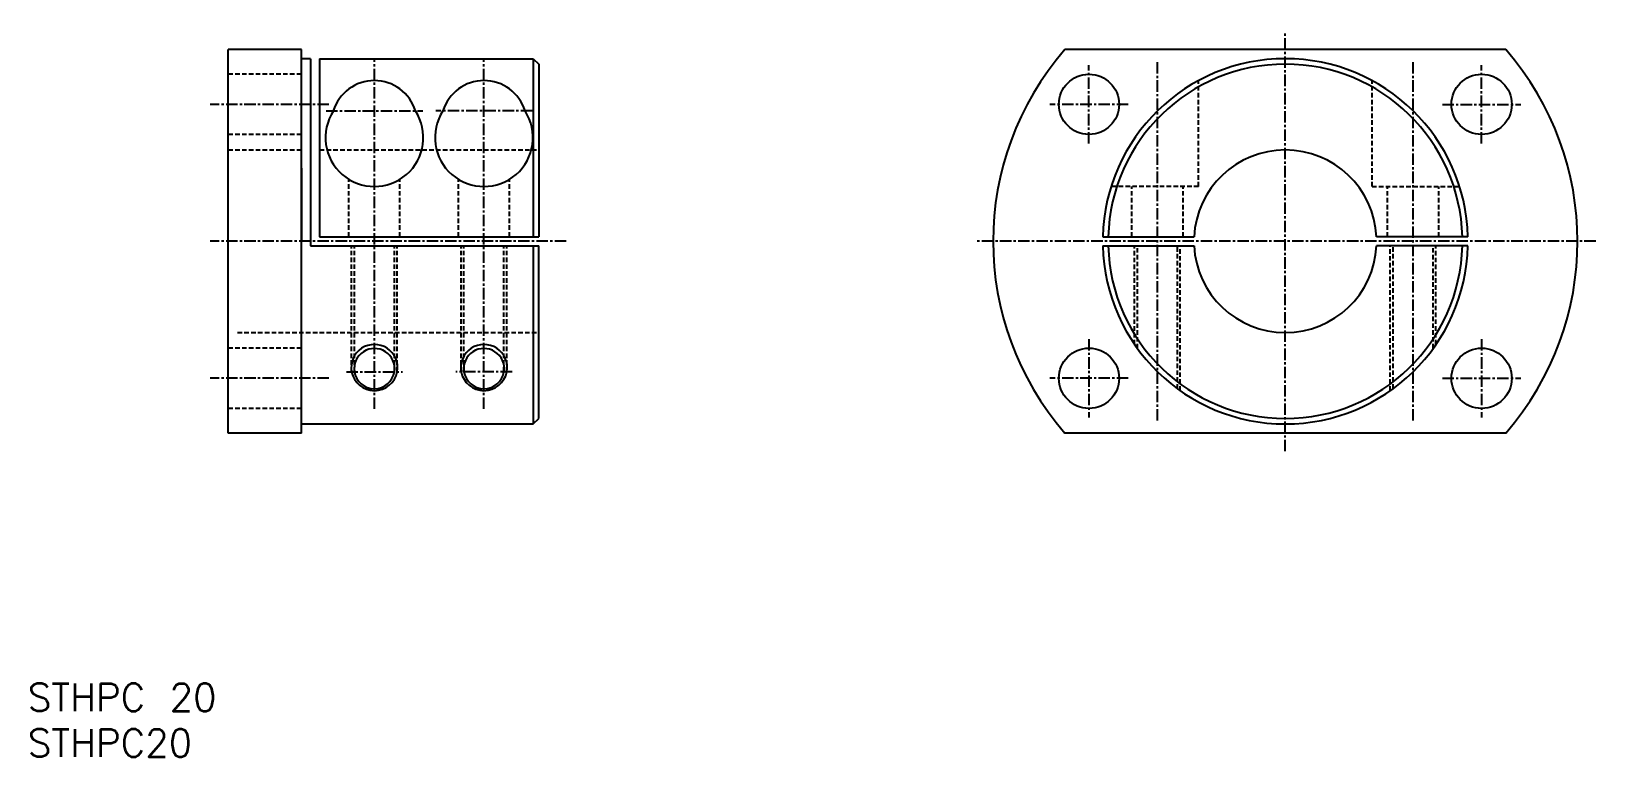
# Model space of a CAD drawing. Extents: x 67 to 238, y 49 to 128.
import ezdxf
from ezdxf.enums import TextEntityAlignment as Align

# ---------------------------------------------------------------- set-up
doc = ezdxf.new("R2010")
doc.units = 0
doc.linetypes.add('CENTER', pattern=[2, 1.25, -0.25, 0.25, -0.25])
doc.linetypes.add('DASHED', pattern=[0.75, 0.5, -0.25])
doc.layers.get('0').update_dxf_attribs({"linetype": 'CONTINUOUS'})
doc.layers.add('CENTER', color=1, linetype='CENTER')
doc.styles.get("Standard").update_dxf_attribs({"font": 'txt.shx', "bigfont": 'bigfont.shx'})

msp = doc.modelspace()

# ---------------------------------------------------------------- linework, layer by layer
at = {"color": 7, "linetype": 'CONTINUOUS'}
for p, q in [((88.3, 84), (88.3, 126)), ((96.3, 126), (88.3, 126)), ((96.3, 84), (96.3, 126)), ((228.2, 126), (179.91, 126)), ((97.3, 125), (96.3, 125)), ((97.3, 125), (97.3, 104.5)), ((98.3, 125), (98.3, 105.5)), ((98.3, 125), (121.7, 125)), ((121.7, 125), (121.7, 105.5)), ((121.7, 125), (122.3, 124.4)), ((122.3, 124.4), (122.3, 105.5)), ((96.3, 113), (96.3, 105)), ((96.3, 97), (96.3, 105)), ((98.3, 105.5), (122.3, 105.5)), ((184.06, 105.5), (194.07, 105.5)), ((224.05, 105.5), (214.04, 105.5)), ((97.3, 104.5), (122.3, 104.5)), ((121.7, 104.5), (121.7, 85)), ((122.3, 85.6), (122.3, 104.5)), ((184.06, 104.5), (194.07, 104.5)), ((224.05, 104.5), (214.04, 104.5)), ((96.3, 84), (88.3, 84)), ((96.3, 85), (121.7, 85)), ((121.7, 85), (122.3, 85.6)), ((228.2, 84), (179.91, 84))]:
    msp.add_line(p, q, dxfattribs=at)
at = {"color": 3, "linetype": 'DASHED'}
for p, q in [((96.3, 123.3), (88.3, 123.3)), ((194.56, 111), (194.56, 122.6)), ((213.56, 111), (213.56, 122.6)), ((96.3, 116.7), (88.3, 116.7)), ((88.3, 115), (96.3, 115)), ((98.3, 115), (122.3, 115)), ((101.5, 105.5), (101.5, 111.79)), ((107.1, 105.5), (107.1, 111.79)), ((113.5, 105.5), (113.5, 111.79)), ((119.1, 105.5), (119.1, 111.79)), ((194.56, 111), (184.98, 111)), ((187.26, 105.5), (187.26, 111)), ((192.86, 105.5), (192.86, 111)), ((213.56, 111), (223.14, 111)), ((215.26, 105.5), (215.26, 111)), ((220.86, 105.5), (220.86, 111)), ((101.8, 90.72), (101.8, 104.5)), ((102.11, 90.72), (102.11, 104.5)), ((106.49, 90.72), (106.49, 104.5)), ((106.8, 90.72), (106.8, 104.5)), ((113.8, 90.72), (113.8, 104.5)), ((114.11, 90.72), (114.11, 104.5)), ((118.49, 90.72), (118.49, 104.5)), ((118.8, 90.72), (118.8, 104.5)), ((187.56, 93.7), (187.56, 104.5)), ((187.86, 93.26), (187.86, 104.5)), ((192.25, 88.86), (192.25, 104.5)), ((192.56, 88.64), (192.56, 104.5)), ((215.56, 88.64), (215.56, 104.5)), ((215.86, 88.86), (215.86, 104.5)), ((220.25, 93.26), (220.25, 104.5)), ((220.56, 93.7), (220.56, 104.5)), ((89.3, 95), (122.3, 95)), ((96.3, 93.3), (88.3, 93.3)), ((96.3, 86.7), (88.3, 86.7))]:
    msp.add_line(p, q, dxfattribs=at)
at = {"color": 7, "linetype": 'CONTINUOUS'}
for centre in [(182.56, 120), (225.56, 120), (182.56, 90), (225.56, 90)]:
    msp.add_circle(centre, 3.3, dxfattribs=at)
for centre, radius, start, end in [((204.06, 105), 32, 138.9855, 221.0145), ((204.06, 105), 32, 318.9855, 41.0145), ((204.06, 105), 20, 1.4325, 178.5675), ((204.06, 105), 19.4, 1.4769, 178.5231), ((104.3, 117.89), 4.71, 17.2136, 162.7864), ((116.3, 117.89), 4.71, 17.2136, 162.7864), ((104.3, 116.36), 5.36, 147.0297, 32.9703), ((116.3, 116.36), 5.36, 147.0297, 32.9703), ((204.06, 105), 10, 2.866, 177.134), ((204.06, 105), 20, 181.4325, 358.5675), ((204.06, 105), 19.4, 181.4769, 358.5231), ((204.06, 105), 10, 182.866, 357.134), ((104.3, 91.04), 2.22, 351.5088, 188.4912), ((116.3, 91.04), 2.22, 351.5088, 188.4912), ((104.3, 91.08), 2.22, 189.3929, 350.6071), ((116.3, 91.08), 2.22, 189.3929, 350.6071)]:
    msp.add_arc(centre, radius, start, end, dxfattribs=at)
at = {"color": 3, "linetype": 'CONTINUOUS'}
for centre, start, end in [((104.3, 91.16), 349.9845, 190.0155), ((116.3, 91.16), 349.9845, 190.0155), ((104.3, 91.18), 190.4734, 349.5266), ((116.3, 91.18), 190.4734, 349.5266)]:
    msp.add_arc(centre, 2.54, start, end, dxfattribs=at)
at = {"layer": 'CENTER', "color": 1, "linetype": 'CENTER'}
for p, q in [((204.06, 82), (204.06, 128)), ((104.3, 86.64), (104.3, 125)), ((116.3, 86.64), (116.3, 125)), ((182.56, 115.7), (182.56, 124.3)), ((190.06, 85.38), (190.06, 124.62)), ((218.06, 85.38), (218.06, 124.62)), ((225.56, 115.7), (225.56, 124.3)), ((99.3, 120), (86.3, 120)), ((186.86, 120), (178.26, 120)), ((221.26, 120), (229.86, 120)), ((99.01, 119.28), (109.59, 119.28)), ((121.59, 119.28), (111.01, 119.28)), ((125.3, 105), (86.3, 105)), ((238.06, 105), (170.06, 105)), ((182.56, 94.3), (182.56, 85.7)), ((225.56, 94.3), (225.56, 85.7)), ((99.3, 90), (86.3, 90)), ((101.23, 90.72), (107.37, 90.72)), ((119.37, 90.72), (113.23, 90.72)), ((186.86, 90), (178.26, 90)), ((221.26, 90), (229.86, 90))]:
    msp.add_line(p, q, dxfattribs=at)

# ---------------------------------------------------------------- texts
at = {"color": 7, "linetype": 'CONTINUOUS'}
for s, p in [('STHPC 20', (66.34, 55.06)), ('STHPC20', (66.34, 50.06))]:
    msp.add_text(s, height=3, dxfattribs=at).set_placement(p, align=Align.MIDDLE_LEFT)

doc.saveas('drawing.dxf')
